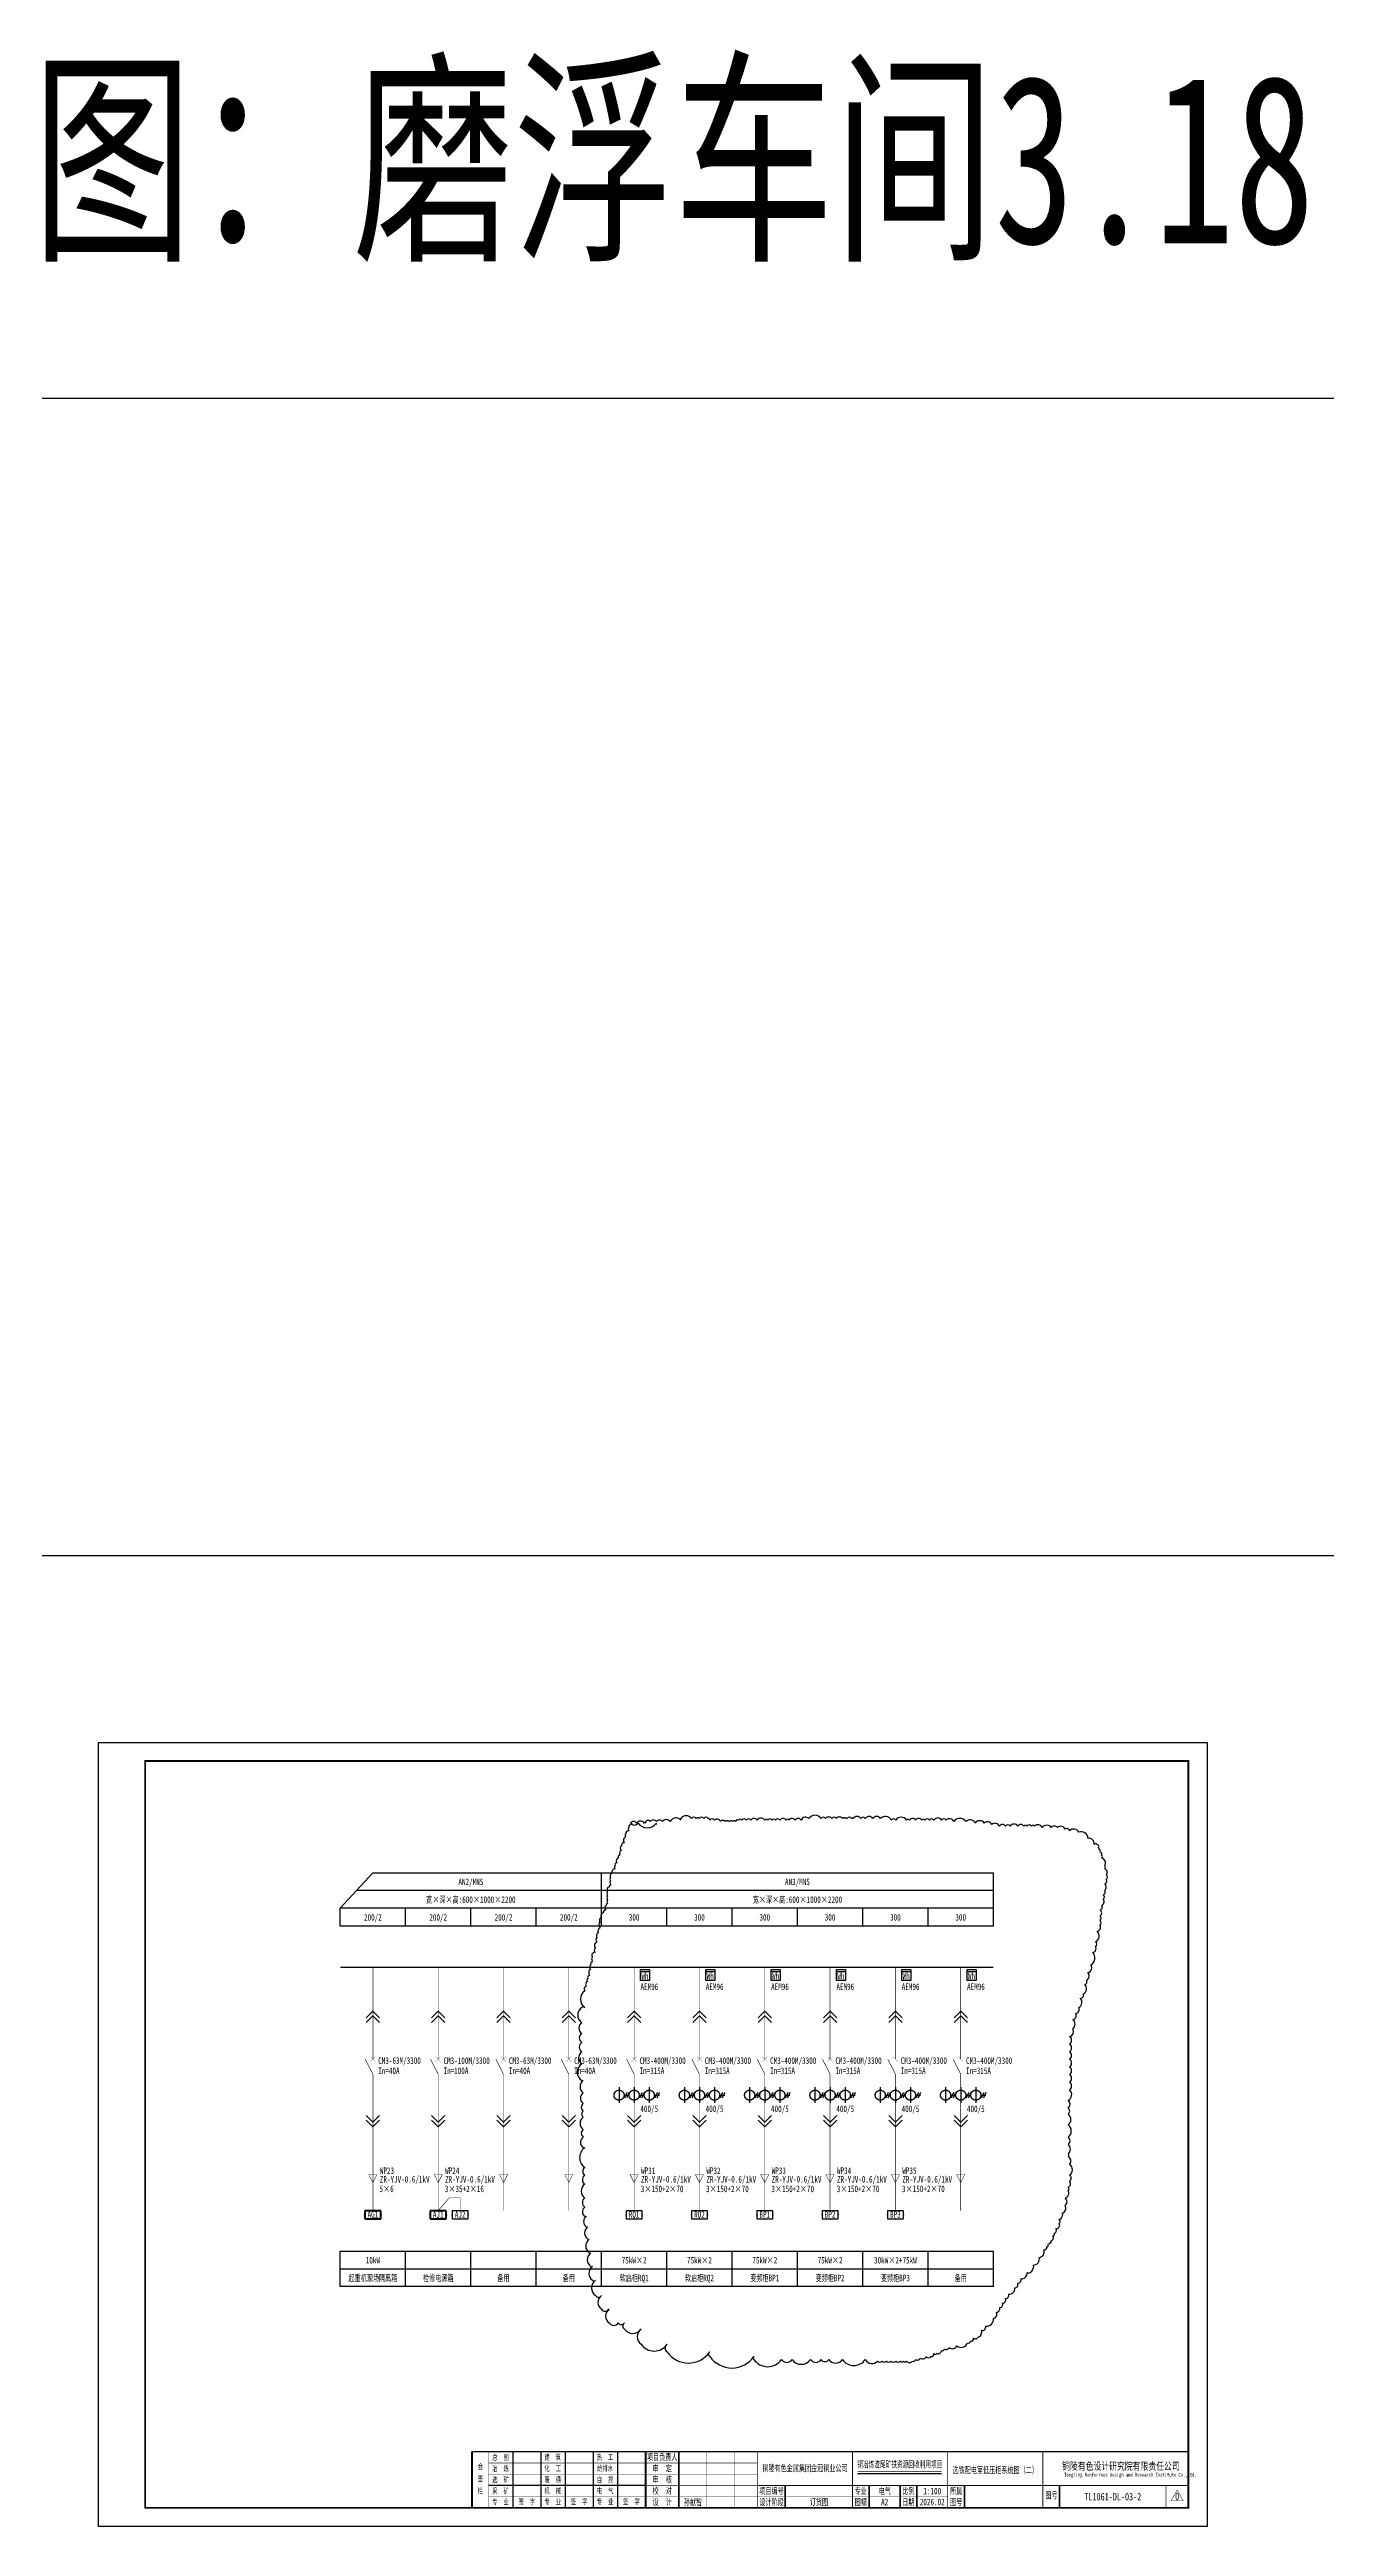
# Model space of a CAD drawing. Header units: millimetres. Extents: x 401220 to 2750366, y -101310 to 943175.
# Drawn here: x 649596 to 718024, y 700022 to 832709 of the extents above; entities that cross this region are included whole.
import ezdxf
from ezdxf.enums import TextEntityAlignment as Align

# ---------------------------------------------------------------- set-up
doc = ezdxf.new("R2010")
doc.units = ezdxf.units.MM
doc.linetypes.add('常规', pattern=[20, 10, 0, 10])
for name, color, linetype in [('BXT', 7, 'Continuous'), ('MX', 3, 'Continuous'), ('TEXT', 4, 'Continuous'), ('动力平面导线层', 3, '常规'), ('图框', 7, 'Continuous'), ('文字', 7, 'Continuous'), ('照明平面设备层', 1, 'Continuous'), ('电辅助1', 7, 'Continuous')]:
    doc.layers.add(name, color=color, linetype=linetype)
doc.layers.add('CAXA0', color=7, linetype='Continuous', lineweight=70)
doc.layers.add('SW', color=8, linetype='Continuous', lineweight=20)
doc.styles.add('HZ', font='simsun.ttf', dxfattribs={"width": 0.75})
doc.styles.add('IDQSTYLE', font='NSimSun.ttf', dxfattribs={"width": 0.7})
doc.styles.add('标准', font='NSimSun.ttf', dxfattribs={"width": 0.667})

# ---------------------------------------------------------------- blocks, each defined once
blk = doc.blocks.new('PLA1')
at = {"color": 0, "linetype": 'ByBlock', "lineweight": -2}
for p, q in [((-500, 500), (-500, 0)), ((500, 500), (-500, 500)), ((-500, 0), (500, 0)), ((500, 0), (500, 500))]:
    blk.add_line(p, q, dxfattribs=at)
for p in [(-500, 250), (0, 500), (0, 0), (500, 250)]:
    blk.add_point(p, dxfattribs=at)
blk = doc.blocks.new('HG')
at = {"layer": 'CAXA0', "color": 3, "linetype": 'Continuous', "lineweight": 0}
for p, q in [((0, 0), (-360, -360)), ((0, 0), (360, -360)), ((0, -250), (-360, -610)), ((0, -250), (360, -610))]:
    blk.add_line(p, q, dxfattribs=at)
blk = doc.blocks.new('0208D')
at = {"color": 3, "linetype": 'Continuous', "const_width": 0.3}
blk.add_lwpolyline([(0, -7.5), (0, 0)], dxfattribs=at)
blk.add_lwpolyline([(0, -7.5), (2.5, -2.5), (-2.5, -2.5)], close=True, dxfattribs=at)
blk = doc.blocks.new('1107AA')
at = {"color": 3, "linetype": 'Continuous'}
for points, const_width in [([(0, -7.5), (-3.8, 0)], 0.3), ([(1.2, 1.2), (-1.2, -1.2)], 0.1), ([(-1.2, 1.2), (1.2, -1.2)], 0.1)]:
    blk.add_lwpolyline(points, dxfattribs=dict(at, const_width=const_width))
blk = doc.blocks.new('KK')
at = {"layer": 'MX', "color": 3, "linetype": '常规', "lineweight": 25}
for p, q in [((-498, -143), (-378, 128)), ((-384, -143), (-264, 128)), ((313, -143), (432, 128)), ((426, -143), (546, 128)), ((1123, -143), (1243, 128)), ((1236, -143), (1356, 128)), ((-540, -8), (-270, -8)), ((270, -8), (540, -8)), ((1080, -8), (1351, -8))]:
    blk.add_line(p, q, dxfattribs=at)
for centre in [(-810, -8), (0, -8), (810, -8)]:
    blk.add_circle(centre, 270, dxfattribs=at)
at = {"layer": '动力平面导线层', "lineweight": -3, "ltscale": 100}
for p, q in [((-810, 417), (-810, -417)), ((0, 417), (0, -417)), ((810, 417), (810, -417))]:
    blk.add_line(p, q, dxfattribs=at)
blk = doc.blocks.new('3')
at = {"layer": 'TEXT', "color": 7, "lineweight": 25, "style": 'HZ', "width": 0.75}
for s, height, p in [('铜陵有色设计研究院有限责任公司', 400, (221501, 249018)), ('Tongling Nonferrous Design and Research Institute Co.,Ltd.', 200, (221613, 248659))]:
    blk.add_text(s, height=height, dxfattribs=at).set_placement(p)
blk = doc.blocks.new('铜陵有色图签02')
at = {"layer": '图框', "linetype": 'Continuous', "lineweight": 50}
for p, q in [((-38401, 3003), (-38401, 1)), ((-29100, 3001), (-29100, 0))]:
    blk.add_line(p, q, dxfattribs=at)
at = {"layer": '图框', "color": 7, "linetype": 'Continuous', "lineweight": 25}
for p, q in [((-36201, 3010), (-36201, 9)), ((-34701, 3010), (-34701, 9)), ((-33401, 3017), (-33401, 16)), ((-31901, 3017), (-31901, 16)), ((-30601, 3017), (-30601, 16)), ((-29100, 1201), (-37501, 1201))]:
    blk.add_line(p, q, dxfattribs=at)
at = {"layer": '图框', "color": 7, "linetype": 'Continuous', "lineweight": 35}
for p, q in [((-27300, 3001), (-27300, 1)), ((-21600, 1197), (-21600, -3)), ((-17100, 1200), (-17100, 0)), ((-15450, 0), (-15450, 1200)), ((-14550, 1200), (-14550, 0)), ((-12000, 1201), (-12000, 1)), ((-6900, 1202), (-6900, 2))]:
    blk.add_line(p, q, dxfattribs=at)
at = {"layer": '图框', "lineweight": 25}
blk.add_line((-17723, 1830), (-13223, 1830), dxfattribs=at)
at = {"layer": '图框', "lineweight": 70, "const_width": 70}
blk.add_lwpolyline([(-17980, 3001), (0, 3001), (-38401, 3001)], dxfattribs=at)
at = {"layer": '图框', "color": 7, "linetype": 'Continuous', "lineweight": 25, "const_width": 25}
for points in [[(-37501, 3000), (-37501, 0)], [(-25800, 3001), (-25800, 1)], [(-24300, 3001), (-24300, 1)], [(-23100, 2401), (-37501, 2401)], [(-23100, 1801), (-37501, 1801)], [(-12900, 600), (-18000, 600), (-37501, 600)], [(-23100, 1201), (-29100, 1201)], [(-602, 943), (-932, 371), (-272, 371), (-602, 943)]]:
    blk.add_lwpolyline(points, dxfattribs=at)
at = {"layer": '图框', "linetype": 'Continuous', "lineweight": 50, "const_width": 50}
for points in [[(-23100, 3001), (-23100, 1)], [(-18000, 3000), (-18000, 0)]]:
    blk.add_lwpolyline(points, dxfattribs=at)
at = {"layer": '图框', "lineweight": 50, "const_width": 50}
for points in [[(-12900, 3001), (-12900, 1)], [(-7800, 3001), (-7800, 1)], [(0, 3000), (0, 0)], [(-23100, 1200), (0, 1200)]]:
    blk.add_lwpolyline(points, dxfattribs=at)
at = {"layer": '图框', "lineweight": 25, "const_width": 35}
blk.add_lwpolyline([(-17723, 1930), (-13223, 1930)], dxfattribs=at)
at = {"layer": '图框', "linetype": 'Continuous', "lineweight": 70, "const_width": 70}
blk.add_lwpolyline([(-38401, 1), (0, 0)], dxfattribs=at)
at = {"layer": '图框', "color": 7, "linetype": 'Continuous', "lineweight": 35, "const_width": 25}
blk.add_lwpolyline([(-1200, 1201), (-1200, 0)], dxfattribs=at)
at = {"layer": '图框', "lineweight": 25}
blk.add_blockref('3', (-228268, -246986), dxfattribs=at)
at = {"layer": 'TEXT', "color": 7, "lineweight": 25, "style": '标准', "width": 0.667}
for s, height, p in [('总  图', 300, (-36862, 2555)), ('建  筑', 300, (-34062, 2562)), ('热  工', 300, (-31262, 2562)), ('项目负责人', 350, (-28197, 2541)), ('签', 300, (-37942, 1404)), ('会', 300, (-37942, 2054)), ('冶  炼', 300, (-36862, 1955)), ('选  矿', 300, (-36862, 1355)), ('化  工', 300, (-34062, 1962)), ('暖  通', 300, (-34062, 1362)), ('给排水', 300, (-31262, 1962)), ('自  控', 300, (-31262, 1362)), ('审  定', 350, (-28197, 1941)), ('审  核', 350, (-28197, 1341)), ('栏', 300, (-37942, 754)), ('采  矿', 300, (-36862, 754)), ('专  业', 300, (-36862, 170)), ('签  字', 300, (-35449, 170)), ('机  械', 300, (-34062, 761)), ('专  业', 300, (-34062, 177)), ('签  字', 300, (-32649, 177)), ('专  业', 300, (-31262, 177)), ('电  气', 300, (-31262, 761)), ('签  字', 300, (-29849, 177)), ('校  对', 350, (-28197, 741)), ('设  计', 350, (-28197, 139)), ('项目编号', 350, (-22343, 730)), ('设计阶段', 350, (-22343, 130)), ('专业', 350, (-17559, 730)), ('图幅', 350, (-17559, 130)), ('比例', 350, (-15009, 730)), ('日期', 350, (-15009, 130)), ('所属', 350, (-12438, 730)), ('图号', 350, (-12438, 130)), ('图号', 350, (-7339, 495))]:
    blk.add_text(s, height=height, dxfattribs=at).set_placement(p, align=Align.CENTER)

msp = doc.modelspace()

# ---------------------------------------------------------------- linework, layer by layer
at = {"color": 3}
for p, q in [((930455.53865, 814021.73148), (401219.70842, 814021.73148)), ((930455.53865, 752021.73148), (401219.70842, 752021.73148))]:
    msp.add_line(p, q, dxfattribs=at)
msp.add_line((665174.23934, 733137.54739), (666924.23934, 735037.54739))
at = {"color": 1}
msp.add_lwpolyline([(680809.55785, 737702.40603, 0.52056705), (680809.55785, 737620.75855, 0.52056705), (680646.1388, 737539.10906, 0.52056705), (680646.1388, 737457.46158, 0.52056705), (680646.1388, 737294.1646, 0.52056705), (680482.72446, 737130.86763, 0.52056705), (680482.72446, 736967.57066, 0.52056705), (680401.01494, 736640.97671, 0.52056705), (680237.59589, 736477.68174, 0.52056705), (680237.59589, 736232.73528, 0.52056705), (680155.88636, 736069.4383, 0.52056705), (680155.88636, 735987.79082, 0.52056705), (680074.17683, 735824.49385, 0.52056705), (679992.47202, 735579.54939, 0.52056705), (679910.7625, 735416.25242, 0.52056705), (679910.7625, 735252.95544, 0.52056705), (679747.34344, 735008.01099, 0.52056705), (679665.63392, 734763.06452, 0.52056705), (679665.63392, 734599.76755, 0.52056705), (679665.63392, 734436.47057, 0.52056705), (679665.63392, 734354.82309, 0.52056705), (679583.92439, 734273.1736, 0.52056705), (679502.21958, 734191.52612, 0.52056705), (679502.21958, 734109.87863, 0.52056705), (679502.21958, 734028.22914, 0.52056705), (679502.21958, 733864.93217, 0.52056705), (679502.21958, 733783.28469, 0.52056705), (679502.21958, 733619.98771, 0.52056705), (679502.21958, 733538.33822, 0.52056705), (679502.21958, 733375.04326, 0.52056705), (679420.51005, 733293.39376, 0.52056705), (679420.51005, 733048.44931, 0.52056705), (679257.091, 732885.15233, 0.52056705), (679175.38148, 732640.20788, 0.52056705), (679093.67195, 732395.26141, 0.52056705), (679093.67195, 732150.31696, 0.52056705), (679093.67195, 732068.66746, 0.52056705), (679011.96714, 731987.01998, 0.52056705), (679011.96714, 731823.72301, 0.52056705), (678930.25761, 731578.77855, 0.52056705), (678930.25761, 731333.83208, 0.52056705), (678848.54809, 731007.24015, 0.52056705), (678848.54809, 730762.29368, 0.52056705), (678766.83856, 730762.29368, 0.52056705), (678685.12904, 730517.34922, 0.52056705), (678685.12904, 730354.05225, 0.52056705), (678685.12904, 730272.40477, 0.52056705), (678603.41951, 730109.10779, 0.52056705), (678603.41951, 729864.16133, 0.52056705), (678521.70998, 729619.21687, 0.52056705), (678521.70998, 729537.56738, 0.52056705), (678440.00517, 729374.27242, 0.52056705), (678440.00517, 729210.97544, 0.52056705), (678358.29565, 729129.32595, 0.52056705), (678358.29565, 728966.02898, 0.52056705), (678276.58612, 728721.08452, 0.52056705), (678276.58612, 727822.95217, 0.52056705), (678113.16707, 727822.95217, 0.52056705), (678113.16707, 727006.46931, 0.52056705), (678113.16707, 726434.92889, 0.52056705), (678113.16707, 725945.03998, 0.52056705), (678113.16707, 725455.14906, 0.52056705), (678113.16707, 724801.96317, 0.52056705), (678113.16707, 723903.83082, 0.52056705), (678194.87659, 723903.83082, 0.52056705), (678194.87659, 723250.64292, 0.52056705), (678194.87659, 722679.10452, 0.52056705), (678194.87659, 722270.86309, 0.52056705), (678194.87659, 721944.26914, 0.52056705), (678194.87659, 721291.08124, 0.52056705), (678194.87659, 720882.83981, 0.52056705), (678194.87659, 720311.30141, 0.52056705), (678276.58612, 720311.30141, 0.52056705), (678276.58612, 719249.87208, 0.52056705), (678276.58612, 718841.63065, 0.52056705), (678276.58612, 718351.73973, 0.52056705), (678276.58612, 717616.90435, 0.52056705), (678276.58612, 717127.01343, 0.52056705), (678276.58612, 716637.12452, 0.52056705), (678358.29565, 716637.12452, 0.52056705), (678358.29565, 716065.58611, 0.52056705), (678440.00517, 716065.58611, 0.52056705), (678440.00517, 715412.39822, 0.52056705), (678521.70998, 715412.39822, 0.52056705), (678521.70998, 714677.56284, 0.52056705), (678603.41951, 714677.56284, 0.52056705), (678603.41951, 713942.72746, 0.52056705), (678685.12904, 713942.72746, 0.52056705), (678685.12904, 713207.89208, 0.52056705), (678848.54809, 713207.89208, 0.52056705), (678848.54809, 712391.40721, 0.52056705), (679175.38148, 712391.40721, 0.52056705), (679175.38148, 711656.57183, 0.52056705), (679583.92439, 711656.57183, 0.52056705), (679583.92439, 710921.73645, 0.52056705), (680074.17683, 710921.73645, 0.52056705), (680401.01494, 710921.73645, 0.52056705), (680401.01494, 710595.14452, 0.52056705), (681299.81029, 710595.14452, 0.52056705), (681299.81029, 709778.65965, 0.52056705), (682688.85809, 709778.65965, 0.52056705), (682688.85809, 709370.41822, 0.52056705), (684976.70596, 709370.41822, 0.52056705), (684976.70596, 709125.47175, 0.52056705), (687346.25864, 709125.47175, 0.52056705), (687346.25864, 708962.17679, 0.52056705), (688817.02068, 708962.17679, 0.52056705), (689388.98264, 708962.17679, 0.52056705), (690369.48753, 708962.17679, 0.52056705), (690941.44949, 708962.17679, 0.52056705), (691349.99241, 708962.17679, 0.52056705), (692085.36872, 708962.17679, 0.52056705), (693311.00218, 708962.17679, 0.52056705), (693964.67367, 708880.52729, 0.52056705), (694209.79753, 708880.52729, 0.52056705), (694454.92611, 708880.52729, 0.52056705), (694700.04997, 708880.52729, 0.52056705), (694945.17855, 708880.52729, 0.52056705), (695190.30242, 708880.52729, 0.52056705), (695353.72147, 708880.52729, 0.52056705), (695517.14052, 708880.52729, 0.52056705), (695843.97391, 708880.52729, 0.52056705), (696007.39296, 708962.17679, 0.52056705), (696252.51682, 709043.82427, 0.52056705), (696579.35493, 709125.47175, 0.52056705), (696824.47879, 709125.47175, 0.52056705), (696987.89784, 709288.76872, 0.52056705), (697151.31689, 709288.76872, 0.52056705), (697396.44076, 709452.0657, 0.52056705), (697559.85981, 709533.71519, 0.52056705), (697804.98367, 709615.36267, 0.52056705), (698213.5313, 709697.01216, 0.52056705), (698785.49327, 709860.30914, 0.52056705), (698948.90761, 709941.95662, 0.52056705), (699112.32666, 710105.25359, 0.52056705), (699357.45052, 710186.90108, 0.52056705), (699520.86957, 710350.19805, 0.52056705), (699520.86957, 710513.49502, 0.52056705), (699765.99815, 710758.43948, 0.52056705), (700174.54107, 711166.68292, 0.52056705), (700337.96012, 711493.27486, 0.52056705), (700501.37446, 711738.22133, 0.52056705), (700664.79351, 711983.16578, 0.52056705), (700828.21256, 712228.11225, 0.52056705), (700991.6269, 712473.0567, 0.52056705), (701318.465, 712799.65065, 0.52056705), (701481.87934, 713044.59511, 0.52056705), (701645.29839, 713289.53956, 0.52056705), (701972.13178, 713616.13351, 0.52056705), (702298.96988, 713861.07797, 0.52056705), (702298.96988, 714024.37494, 0.52056705), (702625.80327, 714432.61838, 0.52056705), (702870.93185, 714840.85981, 0.52056705), (703034.34619, 715004.15679, 0.52056705), (703116.05572, 715167.45376, 0.52056705), (703279.47477, 715330.75074, 0.52056705), (703361.18429, 715575.69519, 0.52056705), (703442.89382, 715738.99217, 0.52056705), (703524.59863, 715983.93662, 0.52056705), (703688.01768, 716065.58611, 0.52056705), (703688.01768, 716228.88108, 0.52056705), (703688.01768, 716473.82754, 0.52056705), (703851.43673, 716637.12452, 0.52056705), (703851.43673, 716800.42149, 0.52056705), (704014.85107, 717208.66292, 0.52056705), (704014.85107, 717616.90435, 0.52056705), (704178.27012, 718025.14578, 0.52056705), (704178.27012, 718188.44276, 0.52056705), (704259.97965, 718515.0367, 0.52056705), (704259.97965, 718841.63065, 0.52056705), (704259.97965, 719413.16906, 0.52056705), (704178.27012, 719821.41049, 0.52056705), (704178.27012, 719984.70746, 0.52056705), (704178.27012, 720474.59838, 0.52056705), (704178.27012, 720882.83981, 0.52056705), (704178.27012, 721536.02771, 0.52056705), (704178.27012, 722107.56611, 0.52056705), (704178.27012, 722434.16006, 0.52056705), (704178.27012, 722842.40149, 0.52056705), (704259.97965, 723413.9399, 0.52056705), (704259.97965, 723822.18133, 0.52056705), (704259.97965, 724230.42276, 0.52056705), (704259.97965, 724638.6662, 0.52056705), (704259.97965, 725046.90763, 0.52056705), (704259.97965, 725455.14906, 0.52056705), (704259.97965, 725863.39049, 0.52056705), (704259.97965, 726271.63393, 0.52056705), (704423.3987, 726679.87536, 0.52056705), (704423.3987, 727169.76628, 0.52056705), (704586.81304, 727496.35822, 0.52056705), (704750.23209, 727822.95217, 0.52056705), (704831.94162, 728312.84309, 0.52056705), (704995.36067, 728557.78755, 0.52056705), (705077.06548, 729047.67847, 0.52056705), (705158.77501, 729292.62292, 0.52056705), (705240.48453, 729700.86435, 0.52056705), (705403.90358, 730109.10779, 0.52056705), (705485.61311, 730762.29368, 0.52056705), (705649.02745, 731088.88763, 0.52056705), (705649.02745, 731333.83208, 0.52056705), (705730.73697, 731905.37049, 0.52056705), (705894.15602, 732231.96444, 0.52056705), (705894.15602, 732476.9109, 0.52056705), (705894.15602, 732721.85536, 0.52056705), (705894.15602, 733048.44931, 0.52056705), (705975.86555, 733293.39376, 0.52056705), (706057.57508, 733619.98771, 0.52056705), (706057.57508, 733864.93217, 0.52056705), (706139.27989, 734109.87863, 0.52056705), (706139.27989, 734436.47057, 0.52056705), (706220.98941, 734681.41704, 0.52056705), (706220.98941, 734926.36149, 0.52056705), (706139.27989, 735252.95544, 0.52056705), (706139.27989, 735416.25242, 0.52056705), (705975.86555, 735824.49385, 0.52056705), (705975.86555, 735987.79082, 0.52056705), (705894.15602, 736151.0878, 0.52056705), (705812.4465, 736314.38477, 0.52056705), (705812.4465, 736396.03225, 0.52056705), (705730.73697, 736559.32923, 0.52056705), (705567.31792, 736559.32923, 0.52056705), (705240.48453, 736885.92317, 0.52056705), (704750.23209, 737212.51712, 0.52056705), (704259.97965, 737294.1646, 0.52056705), (704014.85107, 737375.8141, 0.52056705), (703606.30816, 737457.46158, 0.52056705), (703279.47477, 737457.46158, 0.52056705), (702789.22233, 737457.46158, 0.52056705), (702380.67941, 737539.10906, 0.52056705), (702217.26036, 737539.10906, 0.52056705), (701972.13178, 737539.10906, 0.52056705), (701808.71744, 737539.10906, 0.52056705), (701481.87934, 737539.10906, 0.52056705), (701073.33642, 737539.10906, 0.52056705), (700828.21256, 737539.10906, 0.52056705), (700501.37446, 737539.10906, 0.52056705), (700092.83154, 737620.75855, 0.52056705), (699684.28863, 737702.40603, 0.52056705), (699194.03618, 737702.40603, 0.52056705), (698703.78374, 737784.05553, 0.52056705), (698050.11225, 737784.05553, 0.52056705), (697641.56933, 737865.70301, 0.52056705), (697396.44076, 737865.70301, 0.52056705), (696987.89784, 737865.70301, 0.52056705), (696742.76927, 737865.70301, 0.52056705), (696497.6454, 737865.70301, 0.52056705), (696334.22635, 737865.70301, 0.52056705), (696007.39296, 737865.70301, 0.52056705), (695680.55486, 737865.70301, 0.52056705), (695517.14052, 737865.70301, 0.52056705), (694945.17855, 737865.70301, 0.52056705), (694700.04997, 737865.70301, 0.52056705), (694128.08801, 737947.3525, 0.52056705), (693719.54509, 737947.3525, 0.52056705), (693311.00218, 737947.3525, 0.52056705), (693065.87831, 737947.3525, 0.52056705), (692657.33068, 737947.3525, 0.52056705), (692575.62116, 737947.3525, 0.52056705), (692330.49729, 737947.3525, 0.52056705), (692248.78777, 737947.3525, 0.52056705), (692085.36872, 737947.3525, 0.52056705), (691758.53533, 737947.3525, 0.52056705), (691513.40675, 737947.3525, 0.52056705), (691186.57336, 737947.3525, 0.52056705), (690941.44949, 737947.3525, 0.52056705), (690287.778, 737947.3525, 0.52056705), (689879.23509, 737865.70301, 0.52056705), (689552.39698, 737865.70301, 0.52056705), (689225.56359, 737865.70301, 0.52056705), (689062.14454, 737865.70301, 0.52056705), (688735.31115, 737865.70301, 0.52056705), (688490.18258, 737865.70301, 0.52056705), (688326.76824, 737865.70301, 0.52056705), (688081.63966, 737865.70301, 0.52056705), (687918.22061, 737865.70301, 0.52056705), (687509.67769, 737865.70301, 0.52056705), (687182.8443, 737865.70301, 0.52056705), (686937.71573, 737865.70301, 0.52056705), (686692.59186, 737865.70301, 0.52056705), (686529.17281, 737865.70301, 0.52056705), (686365.75376, 737784.05553, 0.52056705), (686202.33942, 737784.05553, 0.52056705), (686038.92037, 737784.05553, 0.52056705), (685957.21084, 737784.05553, 0.52056705), (685793.79179, 737784.05553, 0.52056705), (685548.66793, 737784.05553, 0.52056705), (685221.83454, 737865.70301, 0.52056705), (684976.70596, 737865.70301, 0.52056705), (684894.99643, 737947.3525, 0.52056705), (684649.87257, 737947.3525, 0.52056705), (684404.74399, 737947.3525, 0.52056705), (684241.32494, 737947.3525, 0.52056705), (683996.20108, 737947.3525, 0.52056705), (683424.23911, 737947.3525, 0.52056705), (683424.23911, 737865.70301, 0.52056705), (682852.27714, 737784.05553, 0.52056705), (682443.73423, 737784.05553, 0.52056705), (682116.90084, 737784.05553, 0.52056705), (681790.06274, 737784.05553, 0.52056705), (681544.93887, 737784.05553, 0.52056705), (681544.93887, 737702.40603, 0.52056705), (681463.22935, 737702.40603, 0.52056705), (681054.68643, 737702.40603, 0.52056705), (680727.84833, 737702.40603, 0.52056705), (680727.84833, 737702.40603, 0.52056705), (681136.39124, 737702.40603, 0.52056705), (682116.90084, 737702.40603, 0.52056705), (682116.90084, 737620.75855)], format="xyb", dxfattribs=at)
at = {"layer": '动力平面导线层', "color": 0, "linetype": 'ByBlock'}
for p, q in [((700174.24475, 734087.54739), (666049.23934, 734087.54739)), ((666924.23934, 735037.54739), (700174.24475, 735037.54739)), ((679174.23736, 732187.54739), (679174.23736, 735037.54739)), ((700174.24475, 732187.54739), (700174.24475, 735037.54739)), ((700174.24475, 733137.54739), (665174.23934, 733137.54739)), ((665174.23934, 732187.543), (665174.23934, 733137.543)), ((668674.23934, 732187.5452), (668674.23934, 733137.5452)), ((672174.23934, 732187.54739), (672174.23934, 733137.54739)), ((675674.23588, 732187.54739), (675674.23588, 733137.54739)), ((682674.23884, 732187.54739), (682674.23884, 733137.54739)), ((686174.24032, 732187.54739), (686174.24032, 733137.54739)), ((689674.2418, 732187.54739), (689674.2418, 733137.54739)), ((693174.24328, 732187.54739), (693174.24328, 733137.54739)), ((696674.24475, 732187.54739), (696674.24475, 733137.54739)), ((700174.24475, 732187.54739), (665174.23934, 732187.54739)), ((665174.23934, 714768.78721), (700174.24475, 714768.78721)), ((665174.2423, 712868.78502), (665174.2423, 714768.78502)), ((668674.23934, 712868.78502), (668674.23934, 714768.78502)), ((672174.23934, 712868.78502), (672174.23934, 714768.78502)), ((672174.24328, 712868.78502), (672174.24328, 714768.78502)), ((675674.24032, 712868.78721), (675674.24032, 714768.78721)), ((679174.24032, 712868.78721), (679174.24032, 714768.78721)), ((682674.24032, 712868.78721), (682674.24032, 714768.78721)), ((686174.24032, 712868.78721), (686174.24032, 714768.78721)), ((689674.24032, 712868.78721), (689674.24032, 714768.78721)), ((693174.24032, 712868.78721), (693174.24032, 714768.78721)), ((696674.24032, 712868.78721), (696674.24032, 714768.78721)), ((700174.24032, 712868.78721), (700174.24032, 714768.78721)), ((665174.23934, 713818.78721), (700174.24475, 713818.78721)), ((700174.24475, 712868.78721), (665174.23934, 712868.78721))]:
    msp.add_line(p, q, dxfattribs=at)
at = {"layer": '动力平面导线层', "color": 3, "linetype": 'ByBlock', "lineweight": 20, "ltscale": 2, "const_width": 84}
msp.add_lwpolyline([(700174.24475, 729971.63246), (665174.23934, 729971.60533)], dxfattribs=at)
at = {"layer": '图框', "linetype": 'Continuous', "lineweight": 100, "const_width": 100}
msp.add_lwpolyline([(654724.24205, 701021.73148), (710624.24205, 701021.73148), (710624.24205, 741021.73148), (654724.24205, 741021.73148)], close=True, dxfattribs=at)
at = {"layer": '文字', "color": 3, "linetype": 'ByBlock', "lineweight": 25, "const_width": 30}
for points in [[(666924.22284, 725058.1954), (666924.22284, 729971.6226)], [(670424.22284, 725058.1932), (670424.22284, 729971.62041)], [(673924.22678, 725058.1954), (673924.22678, 729971.6226)], [(677424.22382, 725058.1954), (677424.22382, 729971.6226)], [(680924.22307, 725058.19759), (680924.22307, 729971.6248)], [(684424.22898, 725058.19759), (684424.22898, 729971.6248)], [(687924.23268, 725058.20198), (687924.23268, 729971.62919)], [(691424.22898, 725058.19759), (691424.22898, 729971.6248)], [(694924.22898, 725058.19759), (694924.22898, 729971.6248)], [(698424.22898, 725058.19759), (698424.22898, 729971.6248)], [(666924.25093, 724247.82533), (666924.25093, 716938.56216)], [(670424.25093, 724247.82313), (670424.25093, 716938.55997)], [(673924.25486, 724247.82533), (673924.25486, 716938.56216)], [(677424.2519, 724247.82533), (677424.25191, 716938.56216)], [(680924.25116, 724247.82752), (680924.25116, 716938.56436)], [(684424.25707, 724247.82752), (684424.25707, 716938.56436)], [(687924.20681, 724247.83301), (687924.20682, 716938.56984)], [(691424.25707, 724247.82752), (691424.25707, 716938.56436)], [(694924.25707, 724247.82752), (694924.25707, 716938.56436)], [(698424.25707, 724247.82752), (698424.25707, 716938.56436)], [(671011.97335, 717626.44434), (670424.25093, 716938.56767)], [(671011.97335, 717626.44434), (671599.69576, 717626.44434)], [(671599.69576, 717626.44434), (671599.69576, 716938.56767)]]:
    msp.add_lwpolyline(points, dxfattribs=at)
at = {"layer": '照明平面设备层', "color": 0, "lineweight": -3, "ltscale": 100}
msp.add_lwpolyline([(652224.24205, 742021.73148), (711624.24205, 742021.73148), (711624.24205, 700021.73148), (652224.24205, 700021.73148)], close=True, dxfattribs=at)
at = {"layer": '电辅助1', "color": 2, "linetype": 'ByBlock', "lineweight": 25}
for p, q in [((681262.93474, 729267.74713), (681262.93474, 729849.1862)), ((681262.93474, 729849.1862), (681747.46729, 729849.1862)), ((681747.46729, 729849.1862), (681747.46729, 729267.74713)), ((684762.94065, 729267.74713), (684762.94065, 729849.1862)), ((684762.94065, 729849.1862), (685247.47321, 729849.1862)), ((685247.47321, 729849.1862), (685247.47321, 729267.74713)), ((688262.94435, 729267.74823), (688262.94435, 729849.1873)), ((688262.94435, 729849.1873), (688747.4769, 729849.1873)), ((688747.4769, 729849.1873), (688747.4769, 729267.74823)), ((691762.94065, 729267.74713), (691762.94065, 729849.1862)), ((691762.94065, 729849.1862), (692247.47321, 729849.1862)), ((692247.47321, 729849.1862), (692247.47321, 729267.74713)), ((695262.94065, 729267.74713), (695262.94065, 729849.1862)), ((695262.94065, 729849.1862), (695747.47321, 729849.1862)), ((695747.47321, 729849.1862), (695747.47321, 729267.74713)), ((698762.94065, 729267.74713), (698762.94065, 729849.1862)), ((698762.94065, 729849.1862), (699247.47321, 729849.1862)), ((699247.47321, 729849.1862), (699247.47321, 729267.74713)), ((681262.93474, 729752.27969), (681747.46729, 729752.27969)), ((681747.46729, 729267.74713), (681262.93474, 729267.74713)), ((684762.94065, 729752.27969), (685247.47321, 729752.27969)), ((685247.47321, 729267.74713), (684762.94065, 729267.74713)), ((688262.94435, 729752.28079), (688747.4769, 729752.28079)), ((688747.4769, 729267.74823), (688262.94435, 729267.74823)), ((691762.94065, 729752.27969), (692247.47321, 729752.27969)), ((692247.47321, 729267.74713), (691762.94065, 729267.74713)), ((695262.94065, 729752.27969), (695747.47321, 729752.27969)), ((695747.47321, 729267.74713), (695262.94065, 729267.74713)), ((698762.94065, 729752.27969), (699247.47321, 729752.27969)), ((699247.47321, 729267.74713), (698762.94065, 729267.74713))]:
    msp.add_line(p, q, dxfattribs=at)

# ---------------------------------------------------------------- block references
for p in [(666924.12645, 727622.86821), (670424.12645, 727622.86601), (673924.13039, 727622.86821), (677424.12743, 727622.86821), (680924.12668, 727622.8704), (684424.13259, 727622.8704), (687924.11042, 727622.87589), (691424.13259, 727622.8704), (694924.13259, 727622.8704), (698424.13259, 727622.8704)]:
    msp.add_blockref('HG', p)
at = {"rotation": 180}
for p in [(666924.1026, 721433.88532), (670424.1026, 721433.88312), (673924.10653, 721433.88532), (677424.10358, 721433.88532), (680924.10283, 721433.88751), (684424.10874, 721433.88751), (687924.05848, 721433.893), (691424.10874, 721433.88751), (694924.10874, 721433.88751), (698424.10874, 721433.88751)]:
    msp.add_blockref('HG', p, dxfattribs=at)
at = {"layer": 'BXT', "linetype": 'ByBlock', "xscale": 87.66225000098348, "yscale": 87.66225000098348, "zscale": 87.66225000098348}
for p in [(666924.28607, 719099.31467), (670424.28607, 719099.31248), (673924.29, 719099.31467), (677424.28704, 719099.31467), (680924.2863, 719099.31686), (684424.29221, 719099.31686), (687924.24195, 719099.32235), (691424.29221, 719099.31686), (694924.29221, 719099.31686), (698424.29221, 719099.31686)]:
    msp.add_blockref('0208D', p, dxfattribs=at)
at = {"layer": '动力平面导线层', "color": 0, "lineweight": -3}
for p in [(680924.23933, 723133.96855), (684424.24524, 723133.96855), (687924.24894, 723133.97294), (691424.24524, 723133.96855), (694924.24524, 723133.96855), (698424.24524, 723133.96855)]:
    msp.add_blockref('KK', p, dxfattribs=at)
at = {"layer": '图框', "lineweight": 25}
msp.add_blockref('铜陵有色图签02', (710624.24205, 701021.73148), dxfattribs=at)
at = {"layer": '文字', "color": 3, "linetype": 'ByBlock', "lineweight": 25, "xscale": 108.0493425019085, "yscale": 108.0493425019085, "zscale": 108.0493425019085}
for p in [(666924.25093, 725058.1954), (670424.25093, 725058.1932), (673924.25486, 725058.1954), (677424.2519, 725058.1954), (680924.25116, 725058.19759), (684424.25707, 725058.19759), (687924.20681, 725058.20308), (691424.25707, 725058.19759), (694924.25707, 725058.19759), (698424.25707, 725058.19759)]:
    msp.add_blockref('1107AA', p, dxfattribs=at)
at = {"layer": '照明平面设备层', "color": 4, "lineweight": 40, "xscale": 0.8640000000596046, "yscale": 0.8640000000596046, "zscale": 0.8640000000596046}
msp.add_blockref('PLA1', (666924.25093, 716506.55446), dxfattribs=at)
at = {"layer": '照明平面设备层', "color": 1, "lineweight": 40, "xscale": 0.8640000000596046, "yscale": 0.8640000000596046, "zscale": 0.8640000000596046}
msp.add_blockref('PLA1', (670424.25093, 716506.55667), dxfattribs=at)
at = {"layer": '照明平面设备层', "color": 1, "linetype": 'ByBlock', "lineweight": 30, "xscale": 0.8640000000596046, "yscale": 0.8640000000596046, "zscale": 0.8640000000596046}
msp.add_blockref('PLA1', (671599.69576, 716506.56548), dxfattribs=at)
at = {"layer": '照明平面设备层', "color": 6, "lineweight": 30, "xscale": 0.8640000000596046, "yscale": 0.8640000000596046, "zscale": 0.8640000000596046}
for p in [(680924.25116, 716506.56436), (684424.25707, 716506.56436), (687924.20682, 716506.56436), (691424.20682, 716506.56436), (694924.20682, 716506.56436)]:
    msp.add_blockref('PLA1', p, dxfattribs=at)

# ---------------------------------------------------------------- texts
at = {"color": 2, "style": 'IDQSTYLE', "width": 0.7}
msp.add_text('电气订货图：磨浮车间3.18', height=9000, dxfattribs=at).set_placement((665837.62353, 822335.37666), align=Align.CENTER)
at = {"layer": 'SW', "color": 7, "linetype": 'ByBlock', "lineweight": 25, "style": '标准', "width": 0.667}
for s, p in [('宽×深×高:600×1000×2200', (672174.23835, 733427.50768)), ('AN2/MNS', (672174.23835, 734377.50768)), ('宽×深×高:600×1000×2200', (689674.2418, 733427.50768)), ('AN3/MNS', (689674.2418, 734377.50768)), ('AJ2', (671599.69576, 716561.76534)), ('起重机现场隔离箱', (666924.23934, 713158.74585)), ('检修电源箱', (670424.23934, 713158.74585)), ('备用', (673924.24328, 713158.74805)), ('备用', (677424.24032, 713158.74805))]:
    msp.add_text(s, height=350, dxfattribs=at).set_placement(p, align=Align.CENTER)
at = {"layer": 'SW', "color": 2, "linetype": 'Continuous', "lineweight": 25, "style": '标准', "width": 0.667}
for p in [(681262.93474, 728760.63556), (684762.94065, 728760.63556), (688262.94435, 728760.63665), (691762.94065, 728760.63556), (695262.94065, 728760.63556), (698762.94065, 728760.63556)]:
    msp.add_text('AEM96', height=350, dxfattribs=at).set_placement(p)
at = {"layer": 'SW', "color": 7, "linetype": 'ByBlock', "lineweight": 25, "style": '标准', "width": 0.667}
for s, p in [('CM3-63M/3300', (667209.08456, 724803.20698)), ('In=40A', (667209.08456, 724258.94037)), ('CM3-100M/3300', (670709.08456, 724803.20478)), ('In=100A', (670709.08456, 724258.93818)), ('CM3-63M/3300', (674209.0885, 724803.20698)), ('In=40A', (674209.0885, 724258.94037)), ('CM3-63M/3300', (677709.08554, 724803.20698)), ('In=40A', (677709.08554, 724258.94037)), ('CM3-400M/3300', (681209.01458, 724803.21027)), ('In=315A', (681209.01458, 724258.94366)), ('CM3-400M/3300', (684709.02049, 724803.21027)), ('In=315A', (684709.02049, 724258.94366)), ('CM3-400M/3300', (688209.02419, 724803.21466)), ('In=315A', (688209.02419, 724258.94805)), ('CM3-400M/3300', (691709.02049, 724803.21027)), ('In=315A', (691709.02049, 724258.94366)), ('CM3-400M/3300', (695209.02049, 724803.21027)), ('In=315A', (695209.02049, 724258.94366)), ('CM3-400M/3300', (698709.02049, 724803.21027)), ('In=315A', (698709.02049, 724258.94366))]:
    msp.add_text(s, height=350, dxfattribs=at).set_placement(p)
at = {"layer": 'SW', "color": 7, "linetype": 'Continuous', "lineweight": 25, "style": '标准', "width": 0.667}
for s, p in [('400/5', (681733.07083, 722218.11367)), ('400/5', (685233.07675, 722218.11367)), ('400/5', (688733.08044, 722218.11805)), ('400/5', (692233.07675, 722218.11367)), ('400/5', (695733.07675, 722218.11367)), ('400/5', (699233.07675, 722218.11367)), ('AG1', (666924.25093, 716561.75431)), ('AJ1', (670424.25093, 716561.75652)), ('RQ1', (680924.25116, 716561.76421)), ('RQ2', (684424.25707, 716561.76421)), ('BP1', (687924.20682, 716561.76421)), ('BP2', (691424.20682, 716561.76421)), ('BP3', (694924.20682, 716561.76421)), ('孙献智', (684075.97945, 701142.24981))]:
    msp.add_text(s, height=350, dxfattribs=at).set_placement(p, align=Align.CENTER)
at = {"layer": 'SW', "color": 0, "linetype": 'ByBlock', "lineweight": 25, "style": '标准', "width": 0.667}
msp.add_text('10kW', height=350, dxfattribs=at).set_placement((666924.23934, 714108.7475), align=Align.CENTER)
at = {"layer": 'SW', "color": 4, "linetype": 'Continuous', "lineweight": 25, "style": '标准'}
for s, height, width, p in [('铜陵有色金属集团金冠铜业公司', 350, 0.667, (690078.09521, 702968.00688)), ('铜冶炼渣尾矿铁资源回收利用项目', 350, 0.62, (695161.76567, 703179.55327)), ('选铁配电室低压柜系统图（二）', 350, 0.667, (700275.15346, 702867.2304)), ('电气', 350, 0.667, (694348.41855, 701739.99748)), ('1:100', 350, 0.667, (696898.41855, 701739.99748)), ('A2', 350, 0.667, (694348.41855, 701160.29543)), ('2026.02', 350, 0.667, (696898.41855, 701160.29543)), ('TL1061-DL-03-2', 400, 0.667, (706573.55645, 701416.78801)), ('0', 400, 0.667, (710022.01453, 701428.27783))]:
    msp.add_text(s, height=height, dxfattribs=dict(at, width=width)).set_placement(p, align=Align.CENTER)
at = {"layer": 'SW', "color": 1, "linetype": 'Continuous', "lineweight": 25, "style": '标准', "width": 0.667}
msp.add_text('订货图', height=350, dxfattribs=at).set_placement((690823.66577, 701160.29543), align=Align.CENTER)
at = {"layer": '动力平面导线层', "color": 0, "linetype": 'ByBlock', "style": '标准', "width": 0.667}
for s, p in [('200/2', (666924.25264, 732477.50603)), ('200/2', (670424.25117, 732477.50603)), ('200/2', (673924.23588, 732477.50823)), ('200/2', (677424.23736, 732477.50823)), ('300', (680924.23884, 732477.50823)), ('300', (684424.24032, 732477.50823)), ('300', (687924.2418, 732477.50823)), ('300', (691424.24328, 732477.50823)), ('300', (694924.24475, 732477.50823)), ('300', (698424.24475, 732477.50823)), ('75kW×2', (680924.22307, 714108.74695)), ('75kW×2', (684424.24303, 714108.74475)), ('75kW×2', (687924.24303, 714108.74475)), ('75kW×2', (691424.24303, 714108.74475)), ('30kW×2+75kW', (694924.24303, 714108.74475)), ('软启柜RQ1', (680924.23711, 713158.74475)), ('软启柜RQ2', (684424.2482, 713158.74585)), ('变频柜BP1', (687924.19425, 713158.74914)), ('变频柜BP2', (691424.2482, 713158.74585)), ('变频柜BP3', (694924.2482, 713158.74585)), ('备用', (698424.2482, 713158.74585))]:
    msp.add_text(s, height=350, dxfattribs=at).set_placement(p, align=Align.CENTER)
at = {"layer": '电辅助1', "color": 2, "linetype": 'ByBlock', "lineweight": 25, "style": '标准', "width": 0.667}
for p in [(681309.01984, 729333.23564), (684809.02575, 729333.23564), (688309.02945, 729333.23674), (691809.02575, 729333.23564), (695309.02575, 729333.23564), (698809.02575, 729333.23564)]:
    msp.add_text('Wh', height=350, dxfattribs=at).set_placement(p)
at = {"layer": '电辅助1', "color": 7, "linetype": 'ByBlock', "lineweight": 25, "style": '标准', "width": 0.667}
for s, p in [('WP23', (667294.67162, 718906.63015)), ('WP24', (670794.67162, 718906.63566)), ('5×6', (667278.327, 717931.02717)), ('ZR-YJV-0.6/1kV', (667294.54965, 718444.78962)), ('3×35+2×16', (670778.327, 717931.03268)), ('ZR-YJV-0.6/1kV', (670794.54965, 718444.79513))]:
    msp.add_text(s, height=350, dxfattribs=at).set_placement(p)
at = {"layer": '电辅助1', "color": 0, "linetype": 'ByBlock', "lineweight": 25, "style": '标准', "width": 0.667}
for s, p in [('WP31', (681294.70034, 718906.67549)), ('WP32', (684794.70995, 718906.67658)), ('WP33', (688294.65747, 718906.68097)), ('WP34', (691794.65747, 718906.68097)), ('WP35', (695294.65747, 718906.68097)), ('3×150+2×70', (681278.35571, 717931.0725)), ('ZR-YJV-0.6/1kV', (681294.57837, 718444.83495)), ('3×150+2×70', (684778.36532, 717931.0736)), ('ZR-YJV-0.6/1kV', (684794.58798, 718444.83605)), ('3×150+2×70', (688278.31285, 717931.07799)), ('ZR-YJV-0.6/1kV', (688294.5355, 718444.84044)), ('3×150+2×70', (691778.31285, 717931.07799)), ('ZR-YJV-0.6/1kV', (691794.5355, 718444.84044)), ('3×150+2×70', (695278.31285, 717931.07799)), ('ZR-YJV-0.6/1kV', (695294.5355, 718444.84044))]:
    msp.add_text(s, height=350, dxfattribs=at).set_placement(p)

doc.saveas('drawing.dxf')
